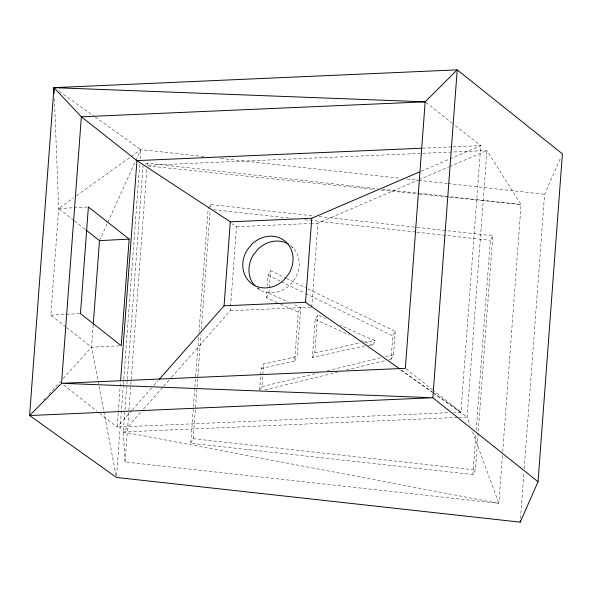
<?xml version="1.0" encoding="UTF-8"?>
<svg xmlns="http://www.w3.org/2000/svg" width="592" height="592" viewBox="0 0 592 592"><rect width="100%" height="100%" fill="white"/><g stroke="black" fill="none" stroke-linecap="round" stroke-linejoin="round"><path stroke-width="0.44" stroke-dasharray="2.96 2.22" d="M65.816 326.954L50.794 315.122L58.712 208.517L54.36 97.806M116.099 475.65L91.56 347.245L93.203 325.186M118.171 413.275L117.142 427.106L448.965 412.668M118.237 412.35L120.087 387.457M120.154 386.532L120.494 381.921M116.58 475.613L123.284 385.355M123.358 384.437L139.712 164.31M140.119 158.782L140.807 149.576L95.142 117.016M502.438 455.403L498.871 503.363L125.067 461.989L123.314 431.975L124.89 410.767M124.964 409.842L127.154 380.338M127.221 379.413L143.116 165.471M125.067 461.989L130.751 385.444M130.825 384.519L146.86 168.713M147.134 165.027L147.267 163.185L377.8 188.693M319.081 216.531L492.81 235.757L475.406 469.959L472.927 474.51L190.728 443.282L194.835 387.96M194.909 387.035L198.675 336.323M198.949 332.637L208.132 209.08L210.611 204.529L314.485 216.021M190.728 443.282L193.207 438.724L200.954 334.532M201.361 329.004L210.13 210.981M210.404 207.289L210.611 204.529M171.591 377.23L230.258 310.704L236.497 226.714L231.864 223.672M259.548 390.283L261.161 368.572L263.64 364.013L297.095 356.443L300.729 307.566L293.188 304.17M277.308 302.682L266.422 297.769L267.022 289.658M267.288 286.054L268.095 275.236L270.581 270.677L285.544 277.966M260.31 389.669L261.96 386.635L263.64 364.013M266.422 297.769L268.901 293.21L269.242 288.704M269.308 287.801L270.581 270.677M261.161 368.572L294.609 361.002L298.242 312.125L300.729 307.566M311.71 307.144L317.963 223.169L418.152 180.086M364.753 345.869L312.354 357.464L315.181 319.414L317.667 314.863L325.985 318.651M312.354 357.464L314.833 352.906L317.667 314.863M389.277 359.618L391.068 359.181L392.792 335.953L395.278 331.402L307.988 288.896M391.068 359.181L393.547 354.623L395.278 331.402M472.927 474.51L475.938 433.943M476.212 430.258L490.331 240.315L492.81 235.757M502.712 451.711L521.078 204.551L486.927 150.516L146.809 165.309M520.509 518.459L523.927 472.409M524.201 468.723L544.596 194.265L560.913 157.243M99.486 240.641L107.441 223.095M107.825 222.259L135.501 161.268M135.879 160.439L140.807 149.576L204.129 156.584M294.609 361.002L297.095 356.443M368.379 345.536L372.916 345.114L375.402 340.563L367.514 337.588L340.134 325.104M131.801 410.478L117.142 427.106L99.811 413.453M132.416 409.782L153.187 386.221M153.802 385.525L158.079 380.671M472.52 431.694L498.871 503.363L123.314 431.975L142.872 409.797M143.479 409.109L163.037 386.931M163.651 386.236L170.984 377.918M43.852 399.829L45.088 398.468M48.81 394.368L60.584 381.389M63.055 378.658L91.56 347.245L119.429 345.787M73.734 220.357L58.712 208.517L73.637 197.802M76.627 195.656L130.358 157.08M131.106 156.54L140.807 149.576M145.195 164.324L147.267 163.185M419.003 179.724L448.721 166.944M449.572 166.574L486.927 150.516L467.125 417.02L470.3 425.648M421.304 171.192L449.328 159.152M450.179 158.782L480.748 145.647L460.946 412.15L453.576 412.469M261.96 386.635L318.355 372.916M327.309 370.74L381.914 357.457M385.496 356.584L393.547 354.623M264.846 389.884L337.359 372.25M346.305 370.067L385.695 360.491M314.833 352.906L360.128 342.886M363.688 342.102L375.402 340.563M58.712 208.517L73.097 207.77M74 207.718L87.483 207.015M50.794 315.122L79.565 313.619M422.681 148.17L452.177 146.89M453.102 146.846L480.748 145.647L454.042 124.594M236.497 226.714L309.727 223.524M310.637 223.487L317.963 223.169M230.258 310.704L310.793 307.189M123.314 431.975L457.905 417.419M458.83 417.375L467.125 417.02L433.174 393.014M147.719 165.945L374.862 189.433M381.292 190.099L419.003 193.998M419.92 194.095L448.425 197.04M449.343 197.136L521.078 204.551L447.596 196.418M220.646 158.412L400.518 178.318M406.941 179.028L417.952 180.249M418.87 180.345L447.323 183.498M448.24 183.601L544.596 194.265M382.388 189.203L446.679 196.315M213.645 209.694L291.775 218.337M304.643 219.765L415.873 232.071M416.79 232.175L490.331 240.315M193.207 438.724L475.406 469.959M372.916 345.114L361.719 340.637M268.901 293.21L288.163 301.898M280.652 304.192L298.242 312.125M315.181 319.414L349.302 334.976M286.373 278.373L307.159 288.489M268.095 275.236L280.564 281.311M281.392 281.711L304.673 293.047M305.502 293.454L392.792 335.953M401.346 370.015L432.278 391.882M433.033 392.415L460.946 412.15L434.232 391.097M400.732 370.081L432.419 392.481M59.207 91.397L94.394 116.483M425.885 102.409L453.317 124.024M291.797 246.79L293.166 247.87M406.075 368.912L433.514 390.535M257.143 287.675L259.888 289.843M74.451 220.92L85.181 229.37M66.526 327.517L91.56 347.245M63.714 385.007L96.925 411.181M290.517 245.473A27.01 23.902 -51.8 0 1 294.831 278.891L290.45 284.419A27.01 23.902 -51.8 0 1 256.95 287.801"/><path stroke-width="0.89" d="M538.039 481.755L432.841 397.735L457.209 69.856L425.16 101.839L53.961 87.66L29.6 415.54L116.446 477.455L520.235 522.144L538.039 481.755L562.4 153.876L457.209 69.856L53.961 87.66L54.183 93.196M93.27 324.268L99.486 240.641L85.892 229.933M129.152 239.094L121.227 345.698L80.46 313.575L88.386 206.971L129.152 239.094L99.486 240.641M120.568 381.004L136.944 160.602L81.348 116.802L53.961 87.66M159.3 379.287L224.065 305.827L230.31 221.837L136.944 160.602L421.763 148.215M399.837 368.949L305.531 302.283L311.747 218.27L419.602 171.924M520.235 522.144L520.368 520.301M230.31 221.837L311.747 218.27M224.065 305.827L305.531 302.283M255.004 285.958A27.01 23.902 -51.8 0 1 253.339 254.937L257.72 249.41A27.01 23.902 -51.8 0 1 288.282 243.985M81.348 116.802L61.546 383.305L29.6 415.54L432.841 397.735L61.546 383.305L405.357 368.342L425.16 101.839L81.348 116.802M251.541 244.548L247.16 250.068A27.01 23.902 -51.8 0 0 251.126 283.213A27.01 23.902 -51.8 0 0 284.278 279.55L288.659 274.022A27.01 23.902 -51.8 0 0 284.693 240.877A27.01 23.902 -51.8 0 0 251.541 244.548"/></g></svg>
